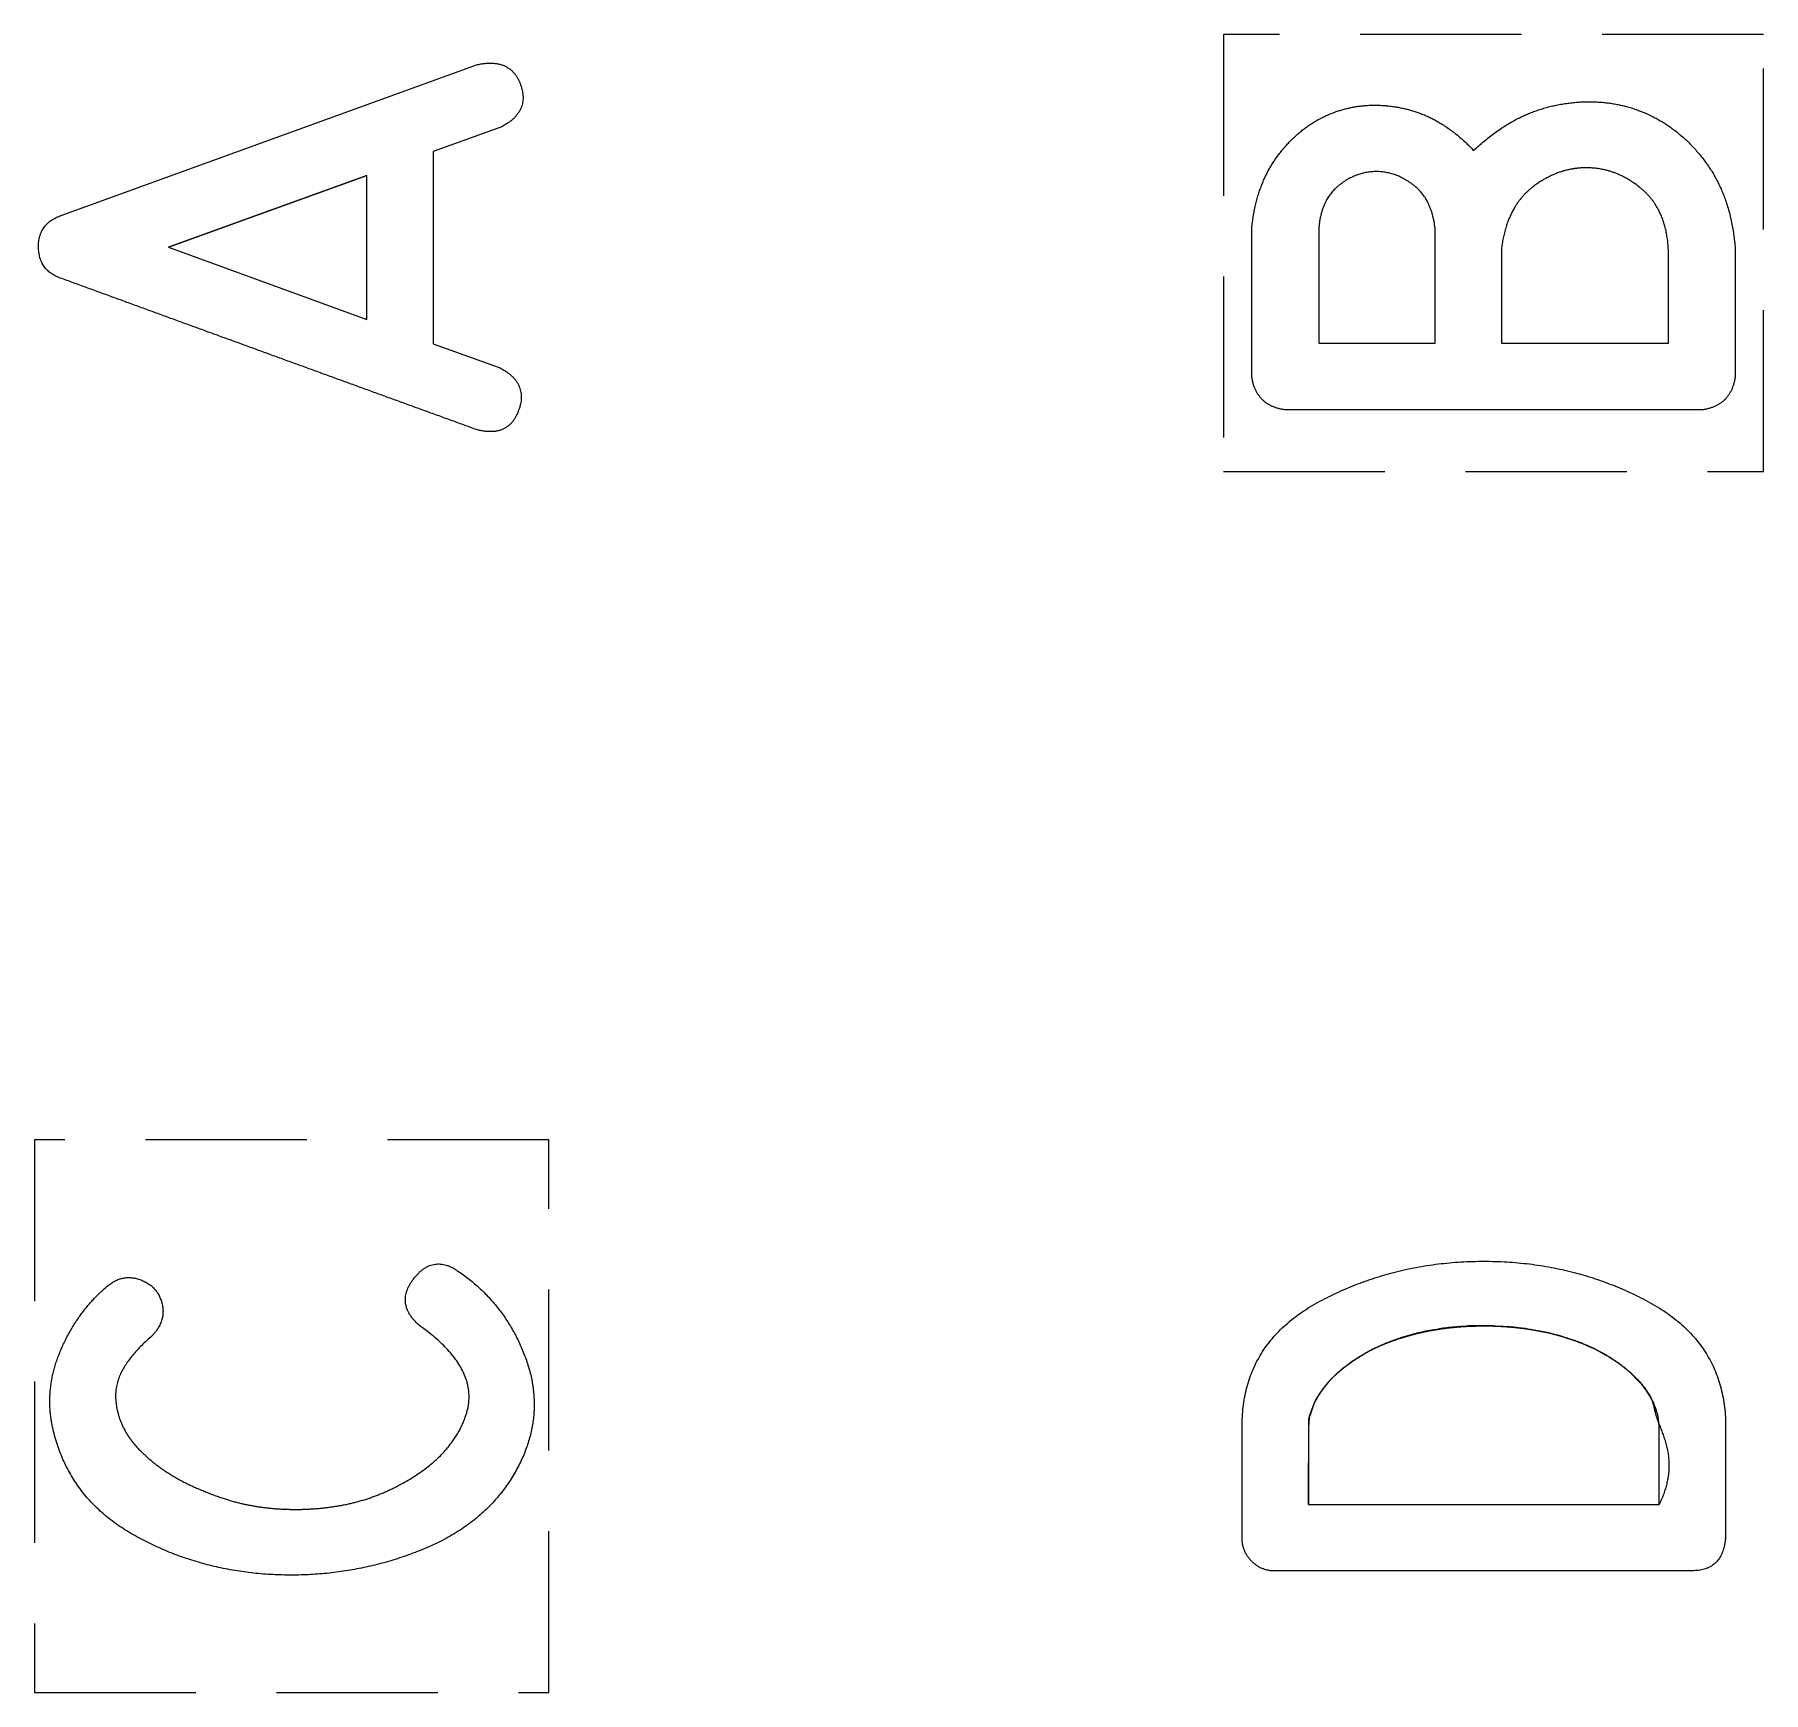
# Model space of a CAD drawing. Header units: millimetres. Extents: x -4.79 to 0.57, y 7.38 to 12.52.
import ezdxf

# ---------------------------------------------------------------- set-up
doc = ezdxf.new("R2010")
doc.units = ezdxf.units.MM
doc.linetypes.add('DASHED', pattern=[0.75, 0.5, -0.25])
doc.layers.get('0').update_dxf_attribs({"linetype": 'CONTINUOUS'})

msp = doc.modelspace()

# ---------------------------------------------------------------- linework, layer by layer
at = {"linetype": 'DASHED'}
for p, q in [((0.571, 12.5225), (-1.1029, 12.5225)), ((-1.1029, 12.5225), (-1.1029, 11.1675)), ((0.571, 11.1675), (0.571, 12.5225)), ((-1.1029, 11.1675), (0.571, 11.1675)), ((-3.1952, 9.0951), (-4.7893, 9.0951)), ((-4.7893, 9.0951), (-4.7893, 7.3814)), ((-3.1952, 7.3814), (-3.1952, 9.0951)), ((-4.7893, 7.3814), (-3.1952, 7.3814))]:
    msp.add_line(p, q, dxfattribs=at)
for p, q in [((-4.7098, 11.9601), (-3.4155, 12.4293)), ((-3.3437, 12.2353), (-3.5531, 12.1599)), ((-3.5531, 12.1599), (-3.5531, 11.5633)), ((-4.3737, 11.8627), (-3.7588, 12.0852)), ((-1.0156, 11.4625), (-1.0156, 11.9171)), ((-0.8077, 11.9171), (-0.8077, 11.5657)), ((-0.4468, 11.5657), (-0.4468, 11.9193)), ((-0.2411, 11.8607), (-0.2411, 11.5657)), ((0.2765, 11.5657), (0.2765, 11.8519)), ((0.4837, 11.8541), (0.4837, 11.8519)), ((0.4837, 11.8519), (0.4837, 11.4625)), ((-3.5531, 11.5633), (-3.3488, 11.4901)), ((-0.8077, 11.5657), (-0.4468, 11.5657)), ((-0.2411, 11.5657), (0.2765, 11.5657)), ((0.3819, 11.3585), (-0.9116, 11.3585)), ((-3.4765, 8.6877), (-3.467, 8.6812)), ((-1.0455, 7.8605), (-1.0455, 8.2053)), ((-0.839, 7.9637), (-0.8383, 8.2251)), ((-0.839, 8.2053), (-0.839, 7.9637)), ((0.2473, 7.9637), (0.2473, 8.2053)), ((0.4538, 8.2053), (0.4538, 7.8605)), ((-0.839, 7.9637), (0.2473, 7.9637)), ((-0.839, 7.9637), (0.2473, 7.9637)), ((-1.0455, 7.8612), (-1.0455, 7.8605)), ((0.3498, 7.758), (-0.943, 7.7588)), ((0.3498, 7.7588), (0.3498, 7.758))]:
    msp.add_line(p, q)
for points in [[(-3.7588, 12.0852), (-4.3737, 11.8627), (-3.7588, 11.6387)], [(0.4538, 7.8605), (0.4538, 7.862)]]:
    msp.add_lwpolyline(points, close=True)
for points, degree in [([(-3.4155, 12.4293), (-3.3122, 12.4513), (-3.2822, 12.3664)], 2), ([(-3.2822, 12.3664), (-3.2522, 12.2814), (-3.3437, 12.2353)], 2), ([(-0.9314, 12.151), (-0.8589, 12.2458), (-0.7568, 12.2824)], 2), ([(-0.7568, 12.2824), (-0.6547, 12.319), (-0.5394, 12.2923)], 2), ([(-0.5394, 12.2923), (-0.4241, 12.2655), (-0.3274, 12.163)], 2), ([(-0.3274, 12.163), (-0.2089, 12.2758), (-0.0712, 12.3036)], 2), ([(-0.0712, 12.3036), (0.0664, 12.3314), (0.1861, 12.2864)], 2), ([(0.1861, 12.2864), (0.3058, 12.2414), (0.3892, 12.1301)], 2), ([(-1.0156, 11.9171), (-1.0039, 12.0562), (-0.9314, 12.151)], 2), ([(0.3892, 12.1301), (0.4727, 12.0188), (0.4837, 11.8541)], 2), ([(-0.6324, 12.0975), (-0.6964, 12.0964), (-0.7495, 12.051)], 2), ([(-0.5123, 12.0543), (-0.5683, 12.0986), (-0.6324, 12.0975)], 2), ([(0.0287, 12.1092), (-0.0632, 12.1118), (-0.1437, 12.0503)], 2), ([(0.196, 12.0415), (0.1206, 12.1067), (0.0287, 12.1092)], 2), ([(-0.7495, 12.051), (-0.8026, 12.0057), (-0.8077, 11.9171)], 2), ([(-0.4468, 11.9193), (-0.4563, 12.01), (-0.5123, 12.0543)], 2), ([(-0.1437, 12.0503), (-0.2242, 11.9888), (-0.2411, 11.8607)], 2), ([(0.2765, 11.8519), (0.2714, 11.9764), (0.196, 12.0415)], 2), ([(-4.7771, 11.8634), (-4.7778, 11.9352), (-4.7098, 11.9601)], 2), ([(-4.7098, 11.7675), (-4.7764, 11.7917), (-4.7771, 11.8634)], 2), ([(-4.0644, 11.5322), (-4.3869, 11.6497), (-4.7098, 11.7675)], 2), ([(-3.4191, 11.2975), (-3.742, 11.4147), (-4.0644, 11.5322)], 2), ([(-3.3488, 11.4901), (-3.2566, 11.4432), (-3.2885, 11.3568)], 2), ([(-0.9116, 11.3585), (-1.0024, 11.371), (-1.0156, 11.4625)], 2), ([(0.4837, 11.4625), (0.4712, 11.3724), (0.3819, 11.3585)], 2), ([(-3.2885, 11.3568), (-3.3203, 11.2705), (-3.4191, 11.2975)], 2), ([(-3.613, 8.6654), (-3.5526, 8.7419), (-3.4765, 8.6877)], 2), ([(-0.8112, 8.5904), (-0.577, 8.7185), (-0.2958, 8.7185)], 2), ([(-0.2958, 8.7185), (-0.0147, 8.7185), (0.2195, 8.59)], 2), ([(-4.7082, 8.4425), (-4.6558, 8.5648), (-4.5614, 8.6431)], 2), ([(-4.5614, 8.6431), (-4.5614, 8.6438), (-4.5563, 8.6468)], 2), ([(-4.5563, 8.6468), (-4.5124, 8.6804), (-4.46, 8.6607)], 2), ([(-4.46, 8.6607), (-4.4077, 8.6409), (-4.3945, 8.5882)], 2), ([(-3.5973, 8.5201), (-3.6734, 8.5889), (-3.613, 8.6654)], 2), ([(-3.467, 8.6812), (-3.464, 8.679), (-3.4618, 8.6775)], 2), ([(-3.4618, 8.6775), (-3.4596, 8.676), (-3.4574, 8.6746)], 2), ([(-3.4574, 8.6746), (-3.322, 8.5743), (-3.2645, 8.4114)], 2), ([(-4.3945, 8.5882), (-4.3798, 8.5318), (-4.4282, 8.4842)], 2), ([(-1.0455, 8.2053), (-1.0455, 8.4623), (-0.8112, 8.5904)], 2), ([(0.2195, 8.59), (0.4538, 8.4615), (0.4538, 8.2053)], 2), ([(-4.4282, 8.4842), (-4.5424, 8.3861), (-4.538, 8.2954)], 2), ([(-3.5782, 8.5062), (-3.5856, 8.5121), (-3.5973, 8.5201)], 2), ([(-3.4505, 8.2452), (-3.4084, 8.3788), (-3.5782, 8.5062)], 2), ([(-0.8383, 8.2222), (-0.8384, 8.2227), (-0.8386, 8.2237), (-0.8387, 8.2255), (-0.8385, 8.2284), (-0.8377, 8.2327), (-0.8364, 8.2376), (-0.8345, 8.2433), (-0.8323, 8.2494), (-0.8299, 8.2558), (-0.8274, 8.2624), (-0.8249, 8.269), (-0.8224, 8.2756), (-0.8197, 8.2819), (-0.8168, 8.2881), (-0.8137, 8.2941), (-0.8101, 8.3001), (-0.8061, 8.3062), (-0.8018, 8.3125), (-0.797, 8.3193), (-0.7916, 8.3267), (-0.7854, 8.3346), (-0.7783, 8.3432), (-0.7699, 8.3524), (-0.7604, 8.3619), (-0.75, 8.3714), (-0.7393, 8.3806), (-0.7288, 8.3891), (-0.7191, 8.3966), (-0.7104, 8.4029), (-0.7026, 8.4084), (-0.6953, 8.4132), (-0.6881, 8.4179), (-0.6804, 8.4227), (-0.672, 8.4279), (-0.6626, 8.4335), (-0.6524, 8.4394), (-0.6414, 8.4453), (-0.6297, 8.451), (-0.6173, 8.4566), (-0.6043, 8.4621), (-0.5906, 8.4674), (-0.5761, 8.4727), (-0.5608, 8.4779), (-0.5444, 8.4831), (-0.5269, 8.4883), (-0.5082, 8.4933), (-0.4881, 8.4981), (-0.4666, 8.5027), (-0.4435, 8.5068), (-0.4189, 8.5105), (-0.3927, 8.5135), (-0.365, 8.5159), (-0.336, 8.5175), (-0.3059, 8.5182), (-0.275, 8.5181), (-0.2437, 8.517), (-0.2124, 8.5148), (-0.1814, 8.5117), (-0.1509, 8.5075), (-0.1211, 8.5022), (-0.092, 8.4959), (-0.0636, 8.4886), (-0.0359, 8.4802), (-0.0086, 8.4707), (0.0181, 8.4601), (0.0444, 8.4482), (0.0703, 8.4349), (0.0955, 8.4202), (0.1198, 8.404), (0.143, 8.3866), (0.1644, 8.3683), (0.1835, 8.3496), (0.1996, 8.3313), (0.2123, 8.314), (0.2214, 8.2981), (0.2271, 8.2836), (0.2306, 8.2701), (0.2335, 8.2565), (0.2372, 8.2415), (0.2432, 8.2237), (0.2519, 8.2019), (0.2623, 8.1753), (0.2722, 8.1434), (0.2789, 8.1063), (0.2792, 8.064), (0.2722, 8.0262), (0.2618, 7.9958), (0.2526, 7.9746), (0.2473, 7.9637)], 5), ([(-0.5784, 8.4718), (-0.5857, 8.4689), (-0.5901, 8.4674)], 2), ([(-0.566, 8.4762), (-0.5682, 8.4754), (-0.5784, 8.4718)], 2), ([(-0.5598, 8.478), (-0.563, 8.4769), (-0.566, 8.4762)], 2), ([(-0.5543, 8.4806), (-0.5565, 8.4791), (-0.5598, 8.478)], 2), ([(-0.5418, 8.4842), (-0.5469, 8.4828), (-0.5543, 8.4806)], 2), ([(-0.5294, 8.4879), (-0.5491, 8.4813), (-0.5418, 8.4842)], 2), ([(-0.5224, 8.4894), (-0.5257, 8.4879), (-0.5294, 8.4879)], 2), ([(-0.5162, 8.4916), (-0.5191, 8.4908), (-0.5224, 8.4894)], 2), ([(-0.5092, 8.493), (-0.5125, 8.4923), (-0.5162, 8.4916)], 2), ([(-0.503, 8.4952), (-0.5059, 8.4937), (-0.5092, 8.493)], 2), ([(-0.4906, 8.4974), (-0.4994, 8.4959), (-0.503, 8.4952)], 2), ([(-0.4774, 8.5011), (-0.4862, 8.4981), (-0.4906, 8.4974)], 2), ([(-0.4635, 8.5033), (-0.4686, 8.5025), (-0.4774, 8.5011)], 2), ([(-0.4496, 8.5055), (-0.4547, 8.5047), (-0.4635, 8.5033)], 2), ([(-0.4426, 8.5062), (-0.4459, 8.5055), (-0.4496, 8.5055)], 2), ([(-0.4364, 8.5077), (-0.4393, 8.5069), (-0.4426, 8.5062)], 2), ([(-0.4225, 8.5106), (-0.4313, 8.5091), (-0.4364, 8.5077)], 2), ([(-0.4152, 8.511), (-0.4188, 8.5106), (-0.4225, 8.5106)], 2), ([(-0.4086, 8.5121), (-0.4115, 8.5113), (-0.4152, 8.511)], 2), ([(-0.3947, 8.5135), (-0.3998, 8.5135), (-0.4086, 8.5121)], 2), ([(-0.3815, 8.5142), (-0.3903, 8.5142), (-0.3947, 8.5135)], 2), ([(-0.3661, 8.5157), (-0.3712, 8.5157), (-0.3815, 8.5142)], 2), ([(-0.3529, 8.5164), (-0.3617, 8.5164), (-0.3661, 8.5157)], 2), ([(-0.3383, 8.5179), (-0.3427, 8.5179), (-0.3529, 8.5164)], 2), ([(-0.331, 8.5179), (-0.3346, 8.5179), (-0.3383, 8.5179)], 2), ([(-0.3244, 8.5179), (-0.3273, 8.5179), (-0.331, 8.5179)], 2), ([(-0.3167, 8.5183), (-0.32, 8.5179), (-0.3244, 8.5179)], 2), ([(-0.3098, 8.5186), (-0.3134, 8.5186), (-0.3167, 8.5183)], 2), ([(-0.3028, 8.5186), (-0.3061, 8.5186), (-0.3098, 8.5186)], 2), ([(-0.2958, 8.5186), (-0.2995, 8.5186), (-0.3028, 8.5186)], 2), ([(-0.2885, 8.5186), (-0.2922, 8.5186), (-0.2958, 8.5186)], 2), ([(-0.2819, 8.5186), (-0.2849, 8.5186), (-0.2885, 8.5186)], 2), ([(-0.2742, 8.5183), (-0.2775, 8.5186), (-0.2819, 8.5186)], 2), ([(-0.268, 8.5179), (-0.271, 8.5179), (-0.2742, 8.5183)], 2), ([(-0.2603, 8.5168), (-0.2636, 8.5172), (-0.268, 8.5179)], 2), ([(-0.2534, 8.5164), (-0.257, 8.5164), (-0.2603, 8.5168)], 2), ([(-0.2395, 8.5157), (-0.2446, 8.5164), (-0.2534, 8.5164)], 2), ([(-0.2248, 8.515), (-0.23, 8.5157), (-0.2395, 8.5157)], 2), ([(-0.2109, 8.5142), (-0.216, 8.515), (-0.2248, 8.515)], 2), ([(-0.197, 8.5128), (-0.2058, 8.5142), (-0.2109, 8.5142)], 2), ([(-0.1893, 8.5117), (-0.1926, 8.5121), (-0.197, 8.5128)], 2), ([(-0.1831, 8.5113), (-0.186, 8.5113), (-0.1893, 8.5117)], 2), ([(-0.1692, 8.5099), (-0.1743, 8.5099), (-0.1831, 8.5113)], 2), ([(-0.1619, 8.508), (-0.1655, 8.5091), (-0.1692, 8.5099)], 2), ([(-0.1553, 8.5069), (-0.1582, 8.5069), (-0.1619, 8.508)], 2), ([(-0.1414, 8.5047), (-0.1465, 8.5055), (-0.1553, 8.5069)], 2), ([(-0.1344, 8.5033), (-0.1377, 8.504), (-0.1414, 8.5047)], 2), ([(-0.1282, 8.5025), (-0.1311, 8.5025), (-0.1344, 8.5033)], 2), ([(-0.1212, 8.5007), (-0.1245, 8.5018), (-0.1282, 8.5025)], 2), ([(-0.115, 8.4996), (-0.118, 8.4996), (-0.1212, 8.5007)], 2), ([(-0.1011, 8.4974), (-0.1062, 8.4981), (-0.115, 8.4996)], 2), ([(-0.0942, 8.4956), (-0.0975, 8.4967), (-0.1011, 8.4974)], 2), ([(-0.0887, 8.4945), (-0.0909, 8.4945), (-0.0942, 8.4956)], 2), ([(-0.0817, 8.4923), (-0.085, 8.493), (-0.0887, 8.4945)], 2), ([(-0.0755, 8.4908), (-0.0784, 8.4916), (-0.0817, 8.4923)], 2), ([(-0.0685, 8.489), (-0.0718, 8.4901), (-0.0755, 8.4908)], 2), ([(-0.0623, 8.4879), (-0.0652, 8.4879), (-0.0685, 8.489)], 2), ([(-0.0499, 8.4835), (-0.0535, 8.485), (-0.0623, 8.4879)], 2), ([(-0.0374, 8.4798), (-0.0301, 8.4769), (-0.0499, 8.4835)], 2), ([(-0.0308, 8.4773), (-0.0338, 8.4784), (-0.0374, 8.4798)], 2), ([(-0.025, 8.4754), (-0.0279, 8.4762), (-0.0308, 8.4773)], 2), ([(-0.0133, 8.4718), (-0.0199, 8.474), (-0.025, 8.4754)], 2), ([(-0.0067, 8.4692), (-0.0096, 8.4703), (-0.0133, 8.4718)], 2), ([(-0.0008, 8.4674), (-0.0037, 8.4681), (-0.0067, 8.4692)], 2), ([(-4.732, 8.1973), (-4.7605, 8.3202), (-4.7082, 8.4425)], 2), ([(-0.6838, 8.4205), (-0.6868, 8.4191), (-0.6926, 8.4147)], 2), ([(-0.6791, 8.4231), (-0.6816, 8.422), (-0.6838, 8.4205)], 2), ([(-0.6743, 8.4264), (-0.6765, 8.4242), (-0.6791, 8.4231)], 2), ([(-0.6648, 8.4323), (-0.6751, 8.4257), (-0.6743, 8.4264)], 2), ([(-0.6546, 8.4381), (-0.6619, 8.4337), (-0.6648, 8.4323)], 2), ([(-0.6498, 8.4403), (-0.6524, 8.4388), (-0.6546, 8.4381)], 2), ([(-0.645, 8.4432), (-0.6472, 8.4418), (-0.6498, 8.4403)], 2), ([(-0.6341, 8.4484), (-0.6414, 8.4454), (-0.645, 8.4432)], 2), ([(-0.6238, 8.4528), (-0.6311, 8.4498), (-0.6341, 8.4484)], 2), ([(-0.6128, 8.4579), (-0.6201, 8.4549), (-0.6238, 8.4528)], 2), ([(-0.607, 8.4601), (-0.6099, 8.4586), (-0.6128, 8.4579)], 2), ([(-0.6018, 8.463), (-0.604, 8.4615), (-0.607, 8.4601)], 2), ([(-0.5956, 8.4648), (-0.5989, 8.4637), (-0.6018, 8.463)], 2), ([(-0.5901, 8.4674), (-0.5923, 8.4659), (-0.5956, 8.4648)], 2), ([(0.0054, 8.4648), (0.0021, 8.4659), (-0.0008, 8.4674)], 2), ([(0.0109, 8.463), (0.0087, 8.4637), (0.0054, 8.4648)], 2), ([(0.0226, 8.4579), (0.0043, 8.4652), (0.0109, 8.463)], 2), ([(0.0336, 8.4528), (0.0299, 8.4549), (0.0226, 8.4579)], 2), ([(0.0394, 8.4502), (0.0365, 8.4513), (0.0336, 8.4528)], 2), ([(0.0446, 8.4484), (0.0424, 8.4491), (0.0394, 8.4502)], 2), ([(0.0501, 8.4451), (0.0475, 8.4462), (0.0446, 8.4484)], 2), ([(0.0548, 8.4425), (0.0526, 8.444), (0.0501, 8.4451)], 2), ([(0.0607, 8.4392), (0.0577, 8.4403), (0.0548, 8.4425)], 2), ([(0.0658, 8.4366), (0.0636, 8.4381), (0.0607, 8.4392)], 2), ([(0.0753, 8.4323), (0.0717, 8.4337), (0.0658, 8.4366)], 2), ([(0.0801, 8.429), (0.0775, 8.4301), (0.0753, 8.4323)], 2), ([(0.0848, 8.4264), (0.0826, 8.4279), (0.0801, 8.429)], 2), ([(0.0896, 8.4231), (0.087, 8.4242), (0.0848, 8.4264)], 2), ([(0.0943, 8.4205), (0.0922, 8.422), (0.0896, 8.4231)], 2), ([(0.1031, 8.4147), (0.0973, 8.4191), (0.0943, 8.4205)], 2), ([(-3.2645, 8.4114), (-3.2071, 8.2485), (-3.2854, 8.0904)], 2), ([(-0.749, 8.3722), (-0.7541, 8.3678), (-0.7629, 8.359)], 2), ([(-0.7343, 8.3854), (-0.7446, 8.3766), (-0.749, 8.3722)], 2), ([(-0.7182, 8.3971), (-0.7197, 8.3957), (-0.7343, 8.3854)], 2), ([(-0.7014, 8.4096), (-0.708, 8.4059), (-0.7182, 8.3971)], 2), ([(-0.697, 8.4118), (-0.6992, 8.4103), (-0.7014, 8.4096)], 2), ([(-0.6926, 8.4147), (-0.6948, 8.4132), (-0.697, 8.4118)], 2), ([(0.1079, 8.4114), (0.1053, 8.4132), (0.1031, 8.4147)], 2), ([(0.1126, 8.4088), (0.1105, 8.4096), (0.1079, 8.4114)], 2), ([(0.117, 8.4055), (0.1148, 8.4066), (0.1126, 8.4088)], 2), ([(0.1214, 8.403), (0.1192, 8.4044), (0.117, 8.4055)], 2), ([(0.1255, 8.3993), (0.1236, 8.4008), (0.1214, 8.403)], 2), ([(0.1295, 8.3964), (0.1273, 8.3978), (0.1255, 8.3993)], 2), ([(0.1375, 8.3905), (0.1288, 8.3971), (0.1295, 8.3964)], 2), ([(0.1456, 8.3839), (0.1405, 8.3891), (0.1375, 8.3905)], 2), ([(0.1529, 8.3781), (0.1412, 8.3869), (0.1456, 8.3839)], 2), ([(0.1569, 8.3744), (0.1551, 8.3759), (0.1529, 8.3781)], 2), ([(0.1602, 8.3715), (0.1588, 8.373), (0.1569, 8.3744)], 2), ([(0.1639, 8.3678), (0.1624, 8.3693), (0.1602, 8.3715)], 2), ([(0.1668, 8.3649), (0.1654, 8.3664), (0.1639, 8.3678)], 2), ([(0.1727, 8.3583), (0.1712, 8.3605), (0.1668, 8.3649)], 2), ([(-0.7973, 8.3188), (-0.8083, 8.3019), (-0.8068, 8.3049)], 2), ([(-0.7863, 8.3327), (-0.7922, 8.3254), (-0.7973, 8.3188)], 2), ([(-0.7753, 8.3466), (-0.779, 8.3415), (-0.7863, 8.3327)], 2), ([(-0.7629, 8.359), (-0.7695, 8.3532), (-0.7753, 8.3466)], 2), ([(0.1763, 8.3547), (0.1749, 8.3561), (0.1727, 8.3583)], 2), ([(0.1793, 8.3517), (0.1778, 8.3532), (0.1763, 8.3547)], 2), ([(0.1829, 8.3481), (0.1815, 8.3495), (0.1793, 8.3517)], 2), ([(0.1859, 8.3451), (0.1844, 8.3466), (0.1829, 8.3481)], 2), ([(0.1917, 8.3393), (0.1859, 8.3451), (0.1859, 8.3451)], 2), ([(0.1976, 8.332), (0.1961, 8.3334), (0.1917, 8.3393)], 2), ([(0.2001, 8.3283), (0.199, 8.3298), (0.1976, 8.332)], 2), ([(0.202, 8.3254), (0.2012, 8.3268), (0.2001, 8.3283)], 2), ([(0.2049, 8.3217), (0.2034, 8.3232), (0.202, 8.3254)], 2), ([(0.2071, 8.3188), (0.2064, 8.3202), (0.2049, 8.3217)], 2), ([(0.2096, 8.3148), (0.2085, 8.3166), (0.2071, 8.3188)], 2), ([(0.2115, 8.3115), (0.2107, 8.3129), (0.2096, 8.3148)], 2), ([(0.2159, 8.3049), (0.2115, 8.3115), (0.2115, 8.3115)], 2), ([(-4.538, 8.2954), (-4.5336, 8.2046), (-4.4633, 8.1328)], 2), ([(-0.8266, 8.2646), (-0.8303, 8.2551), (-0.8317, 8.2507)], 2), ([(-0.8215, 8.2785), (-0.8229, 8.2756), (-0.8266, 8.2646)], 2), ([(-0.8149, 8.2917), (-0.8149, 8.2917), (-0.8215, 8.2785)], 2), ([(-0.8068, 8.3049), (-0.8156, 8.2902), (-0.8149, 8.2917)], 2), ([(0.2184, 8.3012), (0.2173, 8.3027), (0.2159, 8.3049)], 2), ([(0.2203, 8.2983), (0.2195, 8.2998), (0.2184, 8.3012)], 2), ([(0.2239, 8.291), (0.2203, 8.2983), (0.2203, 8.2983)], 2), ([(0.2276, 8.2851), (0.2232, 8.2917), (0.2239, 8.291)], 2), ([(0.2294, 8.2815), (0.2283, 8.2829), (0.2276, 8.2851)], 2), ([(0.2305, 8.2785), (0.2305, 8.28), (0.2294, 8.2815)], 2), ([(0.2334, 8.2712), (0.229, 8.2844), (0.2305, 8.2785)], 2), ([(0.2364, 8.2646), (0.2349, 8.269), (0.2334, 8.2712)], 2), ([(0.2378, 8.261), (0.2371, 8.2624), (0.2364, 8.2646)], 2), ([(0.2386, 8.258), (0.2386, 8.2595), (0.2378, 8.261)], 2), ([(0.2397, 8.254), (0.2393, 8.2558), (0.2386, 8.258)], 2), ([(-3.6595, 8.0238), (-3.4926, 8.1116), (-3.4505, 8.2452)], 2), ([(-0.8383, 8.2251), (-0.839, 8.2207), (-0.839, 8.2119)], 2), ([(-0.839, 8.2119), (-0.839, 8.2097), (-0.839, 8.2082)], 2), ([(-0.839, 8.2082), (-0.839, 8.2068), (-0.839, 8.2053)], 2), ([(-0.8361, 8.2383), (-0.8383, 8.2251), (-0.8383, 8.2251)], 2), ([(-0.8335, 8.2441), (-0.8346, 8.2412), (-0.8361, 8.2383)], 2), ([(-0.8317, 8.2507), (-0.8324, 8.247), (-0.8335, 8.2441)], 2), ([(0.24, 8.2507), (0.24, 8.2522), (0.2397, 8.254)], 2), ([(0.2419, 8.247), (0.2408, 8.2485), (0.24, 8.2507)], 2), ([(0.243, 8.2441), (0.243, 8.2456), (0.2419, 8.247)], 2), ([(0.2444, 8.2383), (0.243, 8.2412), (0.243, 8.2441)], 2), ([(0.2448, 8.2346), (0.2444, 8.2361), (0.2444, 8.2383)], 2), ([(0.2452, 8.2317), (0.2452, 8.2331), (0.2448, 8.2346)], 2), ([(0.2455, 8.228), (0.2452, 8.2295), (0.2452, 8.2317)], 2), ([(0.2459, 8.2251), (0.2459, 8.2265), (0.2455, 8.228)], 2), ([(0.2463, 8.2211), (0.2459, 8.2229), (0.2459, 8.2251)], 2), ([(0.2466, 8.2178), (0.2466, 8.2192), (0.2463, 8.2211)], 2), ([(0.247, 8.2145), (0.2466, 8.2156), (0.2466, 8.2178)], 2), ([(0.2473, 8.2119), (0.2473, 8.2134), (0.247, 8.2145)], 2), ([(0.2473, 8.2082), (0.2473, 8.2097), (0.2473, 8.2119)], 2), ([(0.2473, 8.2053), (0.2473, 8.2068), (0.2473, 8.2082)], 2), ([(-4.4845, 7.8711), (-4.6822, 7.9835), (-4.732, 8.1973)], 2), ([(-4.4633, 8.1328), (-4.393, 8.0611), (-4.2832, 8.0135)], 2), ([(-3.2854, 8.0904), (-3.3769, 7.9066), (-3.5958, 7.8206)], 2), ([(-4.2832, 8.0135), (-4.1734, 7.9659), (-4.0775, 7.9549)], 2), ([(-3.8626, 7.9575), (-3.7547, 7.9733), (-3.6595, 8.0238)], 2), ([(-4.0775, 7.9549), (-3.9706, 7.9418), (-3.8626, 7.9575)], 2), ([(-4.0508, 7.7467), (-4.2869, 7.7588), (-4.4845, 7.8711)], 2), ([(-1.0173, 7.7899), (-1.0455, 7.8195), (-1.0455, 7.8612)], 2), ([(0.4494, 7.8342), (0.4311, 7.758), (0.3498, 7.7588)], 2), ([(0.4538, 7.8605), (0.4501, 7.8364), (0.4494, 7.8342)], 2), ([(-3.5958, 7.8206), (-3.8147, 7.7346), (-4.0508, 7.7467)], 2), ([(-0.9488, 7.758), (-0.9891, 7.7602), (-1.0173, 7.7899)], 2), ([(-0.943, 7.7588), (-0.9452, 7.758), (-0.9488, 7.758)], 2)]:
    msp.add_open_spline(points, degree=degree)

doc.saveas('drawing.dxf')
